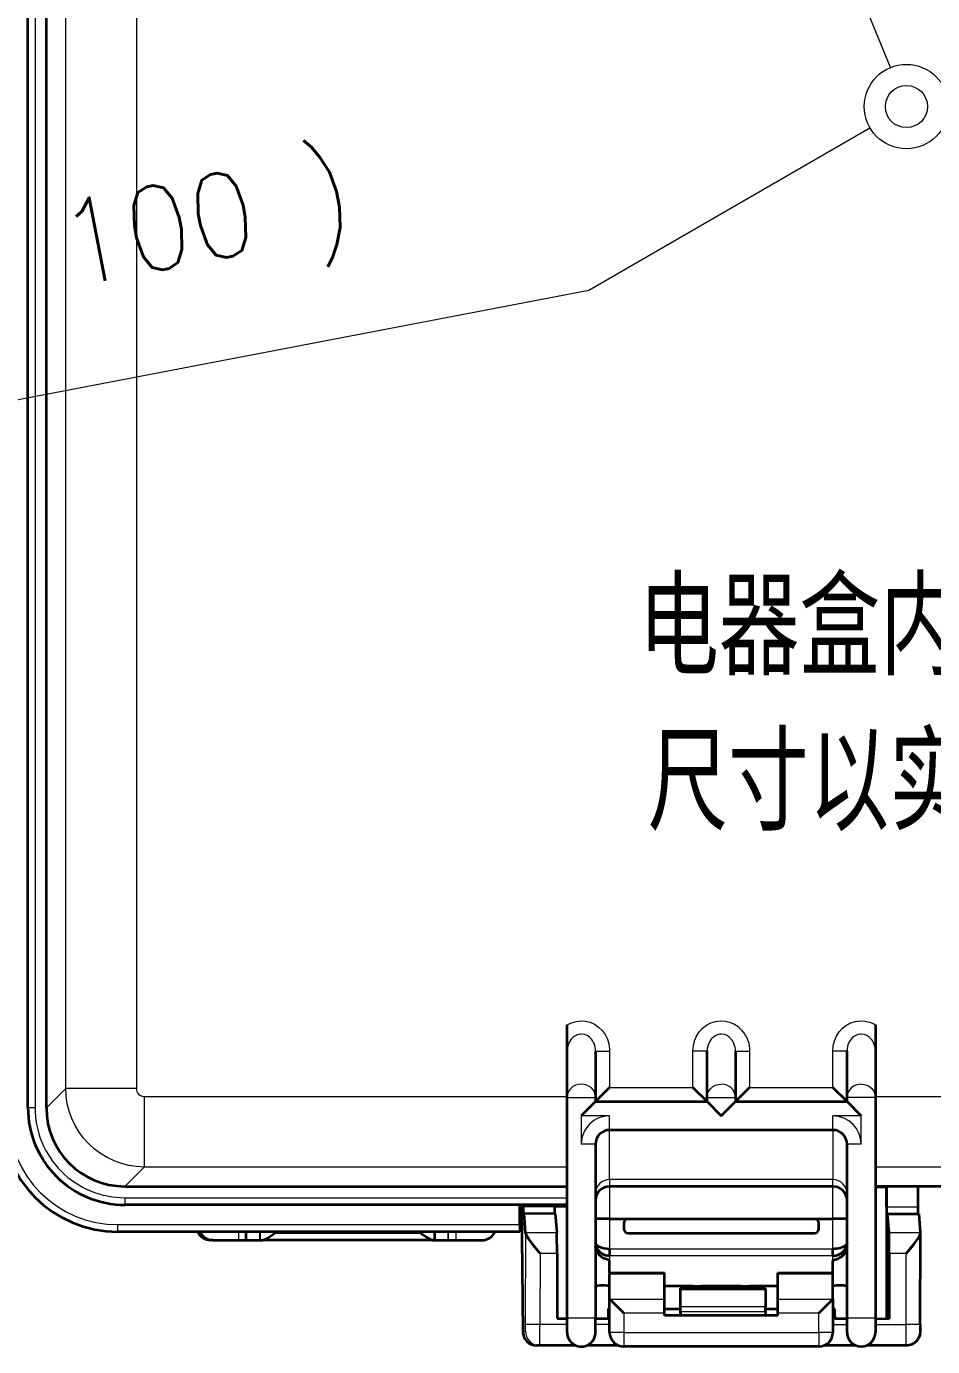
# Model space of a CAD drawing. Header units: inches. Extents: x 47316 to 59086, y 3141 to 11743.
# Drawn here: x 53624 to 53677.7, y 9667.1 to 9745.3 of the extents above; entities that cross this region are included whole.
import ezdxf

# ---------------------------------------------------------------- set-up
doc = ezdxf.new("R2010")
doc.units = ezdxf.units.IN
doc.header["$MEASUREMENT"] = 0
doc.styles.add('MtX_FangSong_GB2312', font='')
doc.styles.get("Standard").update_dxf_attribs({"font": ''})
doc.styles.get('MtX_FangSong_GB2312').set_extended_font_data('FangSong_GB2312')
doc.styles.get('Standard').set_extended_font_data('SimSun')
doc.linetypes.add('_VH_UNTAPED', pattern='A,0.0001,[17,VeSys.shx,S=0.1,R=0,X=0,Y=0],-0.4', length=0.4001)

# ---------------------------------------------------------------- blocks, each defined once
blk = doc.blocks.new('3835D1078AAB')
at = {"lineweight": 35}
for p, q in [((4.024, 146.497), (5.981, 146.496)), ((6.496, 146.496), (8.08, 146.496)), ((8.339, 146.545), (17.964, 146.545)), ((18.23, 146.492), (19.796, 146.492)), ((20.332, 146.492), (22.118, 146.491)), ((22.117, 146.491), (22.259, 146.491)), ((22.118, 146.491), (22.259, 146.491)), ((3.319, 145.447), (3.318, 140.966)), ((3.32, 145.447), (3.318, 140.966)), ((4.522, 145.527), (4.522, 145.521)), ((4.523, 145.527), (4.523, 145.521)), ((5.539, 145.145), (5.539, 145.845)), ((6.939, 145.85), (6.939, 145.145)), ((7.639, 144.183), (7.639, 145.845)), ((18.664, 145.845), (18.664, 144.183)), ((19.364, 145.85), (19.364, 145.145)), ((20.764, 145.845), (20.764, 145.145)), ((23.014, 139.628), (22.959, 145.798)), ((23.014, 139.628), (22.959, 145.798)), ((5.539, 145.166), (4.851, 145.167)), ((4.851, 141.953), (4.852, 145.167)), ((5.539, 145.166), (4.852, 145.167)), ((4.995, 138.657), (4.997, 145.167)), ((5.539, 134.242), (5.539, 145.145)), ((7.546, 145.166), (6.939, 145.166)), ((7.546, 145.166), (6.939, 145.166)), ((6.939, 145.145), (6.939, 136.552)), ((7.546, 145.026), (7.546, 145.166)), ((7.546, 145.026), (7.546, 145.166)), ((7.645, 144.196), (8.339, 144.89)), ((10.351, 145.005), (10.351, 144.89)), ((10.351, 145.005), (15.951, 145.005)), ((10.351, 144.89), (10.351, 144.196)), ((10.959, 145.005), (10.958, 144.833)), ((15.158, 144.832), (15.158, 145.005)), ((15.951, 145.005), (15.951, 144.89)), ((15.951, 144.89), (15.951, 144.196)), ((17.964, 144.89), (18.657, 144.196)), ((19.364, 145.162), (18.664, 145.162)), ((19.364, 145.162), (18.664, 145.162)), ((18.716, 145.162), (18.716, 144.672)), ((19.364, 136.552), (19.364, 145.145)), ((21.265, 145.162), (20.764, 145.162)), ((21.265, 145.162), (20.764, 145.162)), ((20.764, 145.145), (20.764, 134.242)), ((21.264, 141.948), (21.265, 145.162)), ((21.264, 141.948), (21.265, 145.162)), ((7.639, 144.676), (7.55, 144.676)), ((7.639, 144.676), (7.55, 144.676)), ((7.639, 144.183), (7.639, 142.969)), ((10.962, 144.675), (10.351, 144.675)), ((10.962, 144.675), (10.351, 144.675)), ((10.351, 144.196), (10.351, 142.969)), ((10.97, 143.747), (10.959, 144.57)), ((10.97, 143.747), (10.96, 144.57)), ((15.159, 144.569), (15.169, 143.746)), ((15.16, 144.569), (15.17, 143.746)), ((15.951, 144.673), (15.162, 144.673)), ((15.951, 144.673), (15.162, 144.673)), ((15.179, 143.658), (15.179, 144.673)), ((15.951, 144.196), (15.951, 142.969)), ((18.664, 144.672), (18.715, 144.672)), ((18.664, 144.672), (18.716, 144.672)), ((18.664, 144.183), (18.664, 142.969)), ((10.351, 143.565), (11.751, 143.565)), ((15.172, 143.658), (10.972, 143.66)), ((15.172, 143.658), (10.973, 143.66)), ((11.751, 143.565), (11.751, 143.659)), ((11.751, 143.562), (11.751, 143.565)), ((11.961, 143.562), (11.751, 143.562)), ((12.171, 143.562), (11.961, 143.562)), ((12.171, 143.659), (12.171, 143.565)), ((12.171, 143.565), (14.131, 143.565)), ((12.171, 143.565), (12.171, 143.562)), ((14.131, 143.565), (14.131, 143.659)), ((14.131, 143.562), (14.131, 143.565)), ((14.341, 143.562), (14.131, 143.562)), ((14.551, 143.562), (14.341, 143.562)), ((14.551, 143.659), (14.551, 143.565)), ((14.551, 143.565), (15.951, 143.565)), ((14.551, 143.565), (14.551, 143.562)), ((15.172, 143.658), (15.178, 143.658)), ((15.172, 143.658), (15.179, 143.658)), ((7.639, 142.969), (7.639, 142.905)), ((7.639, 142.905), (7.639, 142.305)), ((10.351, 142.905), (7.639, 142.905)), ((10.351, 142.969), (10.351, 142.905)), ((15.951, 142.969), (15.951, 142.905)), ((18.664, 142.905), (15.951, 142.905)), ((18.664, 142.905), (18.664, 142.969)), ((18.664, 142.905), (18.664, 142.305)), ((7.49, 142.24), (7.546, 142.258)), ((7.546, 142.258), (7.599, 142.276)), ((7.639, 142.056), (7.639, 141.711)), ((18.664, 141.711), (18.664, 142.056)), ((3.318, 140.966), (3.318, 140.964)), ((3.318, 140.966), (3.318, 140.964)), ((3.396, 139.987), (3.32, 140.913)), ((3.397, 139.987), (3.321, 140.913)), ((4.86, 140.913), (4.936, 139.987)), ((6.939, 141.415), (6.939, 141.432)), ((17.754, 140.945), (8.549, 140.945)), ((19.363, 141.432), (19.364, 141.415)), ((21.35, 139.982), (21.274, 140.908)), ((21.35, 139.982), (21.274, 140.908)), ((22.814, 140.907), (22.89, 139.981)), ((23.109, 140.525), (23.109, 140.875)), ((23.109, 140.875), (42.954, 140.875)), ((26.264, 141.292), (24.97, 141.293)), ((26.618, 141.292), (26.264, 141.292)), ((26.653, 141.292), (26.618, 141.292)), ((26.654, 141.292), (26.618, 141.292)), ((27.299, 141.292), (26.654, 141.292)), ((27.388, 141.292), (27.298, 141.292)), ((27.298, 141.292), (27.298, 140.875)), ((27.299, 141.292), (27.298, 140.875)), ((27.388, 141.292), (27.299, 141.292)), ((27.388, 141.292), (35.81, 141.289)), ((35.907, 141.289), (35.81, 141.289)), ((35.908, 141.289), (35.81, 141.289)), ((35.963, 141.289), (35.907, 141.289)), ((35.963, 141.289), (35.908, 141.289)), ((36.628, 141.289), (35.963, 141.289)), ((36.973, 141.289), (36.627, 141.289)), ((36.627, 140.875), (36.627, 141.289)), ((36.974, 141.289), (36.628, 141.289)), ((36.628, 140.875), (36.628, 141.289)), ((38.269, 141.289), (36.974, 141.289)), ((38.268, 141.289), (38.374, 141.289)), ((38.269, 141.289), (38.375, 141.289)), ((6.939, 140.245), (7.639, 140.245)), ((18.664, 140.245), (7.639, 140.245)), ((8.339, 140.735), (8.339, 140.455)), ((17.964, 140.455), (17.964, 140.735)), ((18.664, 140.245), (19.364, 140.245)), ((23.109, 140.525), (23.109, 139.545)), ((4.936, 139.987), (3.396, 139.987)), ((4.936, 139.987), (3.397, 139.987)), ((3.442, 138.635), (3.443, 139.637)), ((3.443, 138.635), (3.443, 139.637)), ((4.936, 139.987), (4.979, 139.987)), ((4.936, 139.987), (4.979, 139.987)), ((4.983, 139.637), (4.983, 138.657)), ((20.764, 139.628), (21.397, 139.628)), ((20.764, 139.545), (42.604, 139.545)), ((21.35, 139.982), (22.89, 139.981)), ((21.35, 139.982), (22.89, 139.981)), ((21.397, 139.545), (21.397, 139.632)), ((21.397, 139.545), (21.397, 139.632)), ((22.89, 139.981), (22.933, 139.981)), ((22.89, 139.981), (22.933, 139.981)), ((22.937, 139.631), (22.937, 139.545)), ((-22.181, 138.635), (5.539, 138.635)), ((5.539, 138.656), (4.983, 138.657)), ((7.639, 138.635), (18.664, 138.635)), ((42.604, 138.635), (20.764, 138.635)), ((42.604, 138.635), (42.615, 138.635)), ((7.639, 135.852), (18.664, 135.852)), ((6.939, 134.452), (6.239, 135.152)), ((13.151, 135.152), (12.451, 134.452)), ((13.851, 134.452), (13.151, 135.152)), ((19.364, 134.452), (20.064, 135.152)), ((7.639, 133.752), (6.939, 134.452)), ((6.939, 134.452), (6.939, 134.242)), ((12.451, 134.452), (6.939, 134.452)), ((11.751, 133.752), (12.451, 134.452)), ((12.451, 134.242), (12.451, 134.452)), ((14.551, 133.752), (13.851, 134.452)), ((19.364, 134.452), (13.851, 134.452)), ((13.851, 134.452), (13.851, 134.242)), ((18.664, 133.752), (19.364, 134.452)), ((19.364, 134.242), (19.364, 134.452)), ((46.489, 134.761), (46.489, 134.75)), ((46.489, 134.75), (46.489, 6.125)), ((47.399, 134.75), (47.399, 6.125)), ((5.539, 131.951), (5.539, 134.242)), ((6.939, 134.242), (6.939, 131.951)), ((12.451, 131.951), (12.451, 134.242)), ((13.851, 134.242), (13.851, 131.951)), ((19.364, 131.951), (19.364, 134.242)), ((20.764, 134.242), (20.764, 131.951)), ((5.539, 131.667), (5.539, 131.951)), ((20.764, 131.951), (20.764, 131.786)), ((20.764, 131.786), (20.764, 131.667)), ((5.539, 131.51), (5.539, 131.668)), ((5.539, 131.364), (5.539, 131.51)), ((5.539, 131.005), (5.539, 131.364)), ((20.764, 131.668), (20.764, 131.364)), ((20.764, 131.364), (20.764, 130.661)), ((5.539, 130.661), (5.539, 131.005))]:
    blk.add_line(p, q, dxfattribs=at)
at = {"lineweight": 13}
for p, q in [((8.339, 145.845), (8.339, 146.545)), ((17.964, 145.845), (17.964, 146.545)), ((3.319, 145.447), (4.011, 145.447)), ((3.32, 145.447), (4.012, 145.447)), ((4.012, 145.447), (4.011, 141.953)), ((5.539, 145.446), (4.012, 145.447)), ((4.522, 145.527), (4.522, 145.518)), ((4.523, 145.527), (4.523, 145.518)), ((7.639, 145.446), (6.939, 145.446)), ((7.639, 145.845), (8.339, 145.845)), ((8.339, 145.845), (8.339, 144.89)), ((17.964, 145.845), (8.339, 145.845)), ((17.964, 144.89), (17.964, 145.845)), ((17.964, 145.845), (18.664, 145.845)), ((19.364, 145.442), (18.664, 145.442)), ((22.106, 145.441), (20.764, 145.442)), ((22.104, 141.948), (22.106, 145.441)), ((22.813, 145.441), (22.106, 145.441)), ((22.813, 145.441), (22.812, 140.958)), ((22.959, 145.791), (22.817, 145.791)), ((23.014, 139.628), (22.959, 145.791)), ((23.014, 139.628), (22.959, 145.791)), ((5.539, 145.145), (6.239, 145.145)), ((6.239, 145.145), (6.939, 145.145)), ((7.546, 145.026), (7.639, 145.026)), ((8.339, 144.89), (10.351, 144.89)), ((10.958, 144.833), (15.158, 144.832)), ((15.951, 144.89), (17.964, 144.89)), ((19.364, 145.145), (20.064, 145.145)), ((20.064, 145.145), (20.764, 145.145)), ((10.351, 144.196), (7.645, 144.196)), ((15.16, 144.569), (10.96, 144.57)), ((18.657, 144.196), (15.951, 144.196)), ((10.97, 143.747), (15.17, 143.746)), ((7.639, 142.969), (10.351, 142.969)), ((15.951, 142.969), (18.664, 142.969)), ((7.639, 142.305), (7.639, 142.056)), ((18.664, 142.056), (18.664, 142.305)), ((4.011, 141.953), (4.851, 141.953)), ((7.639, 142.056), (18.664, 142.056)), ((7.639, 141.711), (7.639, 140.245)), ((18.664, 141.711), (7.639, 141.711)), ((18.664, 140.245), (18.664, 141.711)), ((21.264, 141.948), (22.104, 141.948)), ((4.86, 140.913), (3.321, 140.913)), ((22.814, 140.907), (21.274, 140.908)), ((26.264, 140.875), (26.264, 141.292)), ((26.618, 141.292), (26.618, 140.875)), ((26.654, 140.875), (26.654, 141.292)), ((27.991, 140.942), (27.991, 140.875)), ((35.2, 140.939), (27.991, 140.942)), ((35.2, 140.875), (35.2, 140.939)), ((35.908, 141.289), (35.908, 140.875)), ((35.963, 140.875), (35.963, 141.289)), ((36.974, 141.289), (36.974, 140.875)), ((42.954, 140.875), (42.954, 140.525)), ((7.639, 140.245), (7.639, 138.635)), ((18.664, 138.635), (18.664, 140.245)), ((42.954, 140.525), (23.109, 140.525)), ((4.983, 139.637), (3.443, 139.637)), ((22.937, 139.631), (21.397, 139.632)), ((42.604, 139.195), (42.604, 139.545)), ((42.604, 139.195), (20.764, 139.195)), ((7.639, 138.635), (7.639, 138.299)), ((7.639, 135.852), (7.639, 138.299)), ((7.639, 138.299), (18.664, 138.299)), ((18.664, 138.299), (18.664, 138.635)), ((18.664, 138.299), (18.664, 135.852)), ((42.615, 138.635), (41.659, 137.679)), ((-37.582, 137.679), (5.539, 137.679)), ((20.764, 137.679), (41.659, 137.679)), ((41.659, 134.189), (41.659, 137.679)), ((6.239, 136.552), (6.239, 135.152)), ((6.239, 136.552), (6.939, 136.552)), ((19.364, 136.552), (20.064, 136.552)), ((20.064, 135.152), (20.064, 136.552)), ((7.639, 135.852), (7.639, 135.152)), ((18.664, 135.852), (18.664, 135.152)), ((6.239, 135.152), (7.639, 135.152)), ((18.664, 135.152), (20.064, 135.152)), ((45.533, 133.806), (46.489, 134.761)), ((47.049, 6.125), (47.049, 134.75)), ((47.049, 134.75), (47.399, 134.75)), ((5.539, 134.189), (-37.582, 134.189)), ((5.539, 134.242), (6.239, 134.242)), ((6.239, 134.242), (6.939, 134.242)), ((11.751, 133.752), (7.639, 133.752)), ((7.639, 133.752), (7.639, 131.951)), ((11.751, 131.951), (11.751, 133.752)), ((13.151, 134.242), (12.451, 134.242)), ((13.851, 134.242), (13.151, 134.242)), ((18.664, 133.752), (14.551, 133.752)), ((14.551, 133.752), (14.551, 131.951)), ((18.664, 131.951), (18.664, 133.752)), ((20.064, 134.242), (19.364, 134.242)), ((20.764, 134.242), (20.064, 134.242)), ((41.659, 134.189), (20.764, 134.189)), ((42.043, 7.069), (42.043, 133.806)), ((42.043, 133.806), (45.533, 133.806)), ((45.533, 133.806), (45.533, 7.069)), ((6.939, 131.951), (7.639, 131.951)), ((12.451, 131.951), (11.751, 131.951)), ((13.851, 131.951), (14.551, 131.951)), ((19.364, 131.951), (18.664, 131.951))]:
    blk.add_line(p, q, dxfattribs=at)
at = {"lineweight": 35}
for points in [[(3.319, 145.447), (3.322, 145.792), (3.348, 145.983), (3.404, 146.124), (3.492, 146.253), (3.608, 146.36), (3.742, 146.438), (3.931, 146.491), (4.023, 146.497)], [(3.32, 145.447), (3.322, 145.792), (3.349, 145.983), (3.405, 146.124), (3.493, 146.253), (3.608, 146.36), (3.743, 146.438), (3.932, 146.491), (4.024, 146.497)], [(7.599, 142.276), (7.626, 142.289), (7.634, 142.295), (7.638, 142.301), (7.639, 142.305)], [(18.664, 142.305), (18.664, 142.3), (18.671, 142.292), (18.685, 142.284), (18.73, 142.266), (18.829, 142.234), (18.94, 142.189), (19.055, 142.124), (19.188, 142.013), (19.285, 141.883), (19.344, 141.741), (19.364, 141.595)], [(4.01, 141.953), (3.65, 141.506), (3.48, 141.278), (3.407, 141.17), (3.332, 141.029), (3.318, 140.972)], [(4.011, 141.953), (3.647, 141.501), (3.443, 141.224), (3.365, 141.099), (3.321, 140.993), (3.318, 140.966)], [(4.85, 141.953), (4.857, 140.974), (4.86, 140.913)], [(4.851, 141.953), (4.858, 140.974), (4.86, 140.913)], [(7.639, 142.056), (7.49, 142.041), (7.348, 141.998), (7.22, 141.929), (7.113, 141.838), (7.028, 141.729), (6.97, 141.606), (6.947, 141.512), (6.939, 141.415)], [(7.136, 141.621), (7.061, 141.582), (6.998, 141.534), (6.954, 141.477), (6.94, 141.432)], [(19.364, 141.415), (19.349, 141.547), (19.305, 141.672), (19.233, 141.787), (19.136, 141.888), (19.017, 141.968), (18.883, 142.023), (18.775, 142.047), (18.664, 142.056)], [(19.166, 141.621), (19.066, 141.657), (18.955, 141.683), (18.811, 141.704), (18.664, 141.711)], [(19.363, 141.432), (19.34, 141.49), (19.294, 141.542), (19.232, 141.587)], [(22.812, 140.958), (22.808, 140.983), (22.785, 141.044), (22.746, 141.115), (22.638, 141.275), (22.504, 141.452), (22.206, 141.824), (22.104, 141.948)], [(27.991, 140.942), (27.725, 141.127), (27.56, 141.229), (27.482, 141.268), (27.417, 141.289), (27.388, 141.292)], [(35.81, 141.289), (35.746, 141.277), (35.698, 141.258), (35.596, 141.205), (35.405, 141.082), (35.2, 140.939)]]:
    blk.add_lwpolyline(points, dxfattribs=at)
at = {"lineweight": 13}
for points in [[(41.659, 137.679), (42.039, 137.658), (42.414, 137.599), (42.782, 137.504), (43.139, 137.374), (43.481, 137.211), (43.806, 137.016), (44.11, 136.791), (44.391, 136.538)], [(44.391, 136.538), (44.646, 136.256), (44.871, 135.95), (45.066, 135.625), (45.229, 135.281), (45.359, 134.925), (45.453, 134.558), (45.512, 134.184), (45.533, 133.806)], [(6.239, 133.584), (6.093, 133.599), (5.953, 133.641), (5.825, 133.711), (5.704, 133.817), (5.613, 133.947), (5.558, 134.09), (5.539, 134.242)], [(13.851, 134.242), (13.832, 134.088), (13.774, 133.942), (13.682, 133.813), (13.561, 133.709), (13.434, 133.64), (13.296, 133.598), (13.151, 133.584)], [(20.064, 133.584), (20.209, 133.599), (20.349, 133.641), (20.477, 133.711), (20.598, 133.817), (20.689, 133.947), (20.745, 134.09), (20.764, 134.242)], [(7.639, 131.951), (7.618, 131.697), (7.557, 131.45), (7.456, 131.216), (7.323, 131.009), (7.158, 130.828), (6.965, 130.678), (6.756, 130.567), (6.532, 130.494), (6.298, 130.463), (6.062, 130.473), (5.833, 130.525), (5.615, 130.617), (5.539, 130.661)], [(6.734, 131.363), (6.826, 131.499), (6.892, 131.654), (6.93, 131.82), (6.939, 131.951)], [(14.551, 131.951), (14.531, 131.697), (14.469, 131.45), (14.369, 131.216), (14.236, 131.009), (14.071, 130.828), (13.878, 130.678), (13.669, 130.567), (13.444, 130.494), (13.21, 130.463), (12.975, 130.473), (12.745, 130.525), (12.528, 130.617), (12.324, 130.749), (12.146, 130.915), (11.997, 131.107), (11.878, 131.331), (11.797, 131.572), (11.756, 131.822), (11.751, 131.951)], [(13.646, 131.363), (13.738, 131.499), (13.804, 131.654), (13.842, 131.82), (13.851, 131.951)], [(20.764, 130.661), (20.552, 130.555), (20.326, 130.488), (20.092, 130.462), (19.856, 130.478), (19.628, 130.535), (19.413, 130.632), (19.212, 130.769), (19.037, 130.939), (18.892, 131.135), (18.778, 131.362), (18.702, 131.604), (18.666, 131.856), (18.664, 131.951)], [(20.559, 131.363), (20.651, 131.499), (20.717, 131.654), (20.755, 131.82), (20.764, 131.951)], [(5.744, 131.363), (5.842, 131.267), (5.954, 131.192), (6.077, 131.143), (6.239, 131.119)], [(12.656, 131.363), (12.754, 131.267), (12.866, 131.192), (12.989, 131.143), (13.151, 131.119)], [(19.569, 131.363), (19.666, 131.267), (19.779, 131.192), (19.902, 131.143), (20.064, 131.119)]]:
    blk.add_lwpolyline(points, dxfattribs=at)
at = {"lineweight": 35}
for centre, radius, start, end in [((6.239, 145.845), 0.7, 0.00001, 180), ((8.339, 145.845), 0.7, 90, 180), ((17.964, 145.845), 0.7, 359.99999, 90), ((20.064, 145.845), 0.7, 359.99999, 180), ((22.259, 145.791), 0.7, 0.51307, 89.98253), ((7.657, 144.182), 0.0185, 130.37431, 175.73534), ((18.645, 144.182), 0.0185, 4.25595, 49.63607), ((12.168, 143.732), 1.199, 179.30618, 183.47157), ((12.169, 143.732), 1.199, 179.30615, 183.47162), ((7.783, 141.309), 0.976, 107.47479, 126.72559), ((7.515, 141.592), 0.576, 152.74076, 179.7901), ((7.618, 141.535), 0.695, 126.97922, 152.4406), ((7.519, 140.707), 0.991, 105.85748, 112.7343), ((7.631, 140.223), 1.488, 89.70292, 104.91744), ((18.969, 141.156), 0.505, 58.70028, 67.04224), ((8.549, 140.735), 0.21, 90, 180), ((17.754, 140.735), 0.21, 0.00001, 90), ((38.268, 140.589), 0.7, 24.14984, 89.98154), ((42.954, 135.1), 5.775, 0.00001, 90), ((8.549, 140.455), 0.21, 180, 270), ((17.754, 140.455), 0.21, 270, 359.99999), ((42.604, 134.75), 4.795, 359.99999, 90), ((7.639, 139.335), 0.7, 180, 269.99933), ((18.664, 139.335), 0.7, 270.00239, 359.99999), ((42.604, 134.75), 3.885, 0.1677, 89.8325), ((7.639, 136.552), 0.7, 180, 270), ((18.664, 136.552), 0.7, 270, 0.00001)]:
    blk.add_arc(centre, radius, start, end, dxfattribs=at)
at = {"lineweight": 13}
for centre, radius, start, end in [((22.117, 145.791), 0.7, 359.98044, 89.98045), ((42.954, 135.1), 5.425, 0.00001, 90), ((42.604, 134.75), 4.445, 359.99999, 90), ((7.639, 136.552), 1.4, 180, 270), ((18.664, 136.552), 1.4, 270, 0.00001), ((41.66, 133.806), 0.383, 359.92385, 90.07676), ((6.51, 131.952), 0.971, 180.05687, 202.14123), ((13.419, 131.952), 0.968, 180.02477, 202.16708), ((20.332, 131.952), 0.968, 180.02596, 202.16795), ((6.388, 131.899), 0.839, 201.8954, 219.73235), ((6.234, 131.725), 0.606, 270.47227, 295.97169), ((6.191, 131.816), 0.707, 295.83424, 320.12188), ((13.304, 131.901), 0.842, 201.91592, 219.69774), ((13.147, 131.724), 0.605, 270.43968, 295.98041), ((13.103, 131.817), 0.707, 295.84346, 320.11423), ((20.217, 131.901), 0.843, 201.91558, 219.6857), ((20.059, 131.723), 0.603, 270.41031, 296.00009), ((20.014, 131.818), 0.709, 295.86139, 320.08199)]:
    blk.add_arc(centre, radius, start, end, dxfattribs=at)
for centre, major_axis, ratio, start_param, end_param in [((4.023, 145.447), (0, -1.05), 0.01124, 3.141593, 4.712388), ((22.117, 145.441), (0, 1.05), 0.01124, 0, 1.570796), ((22.259, 145.791), (0, 0.7), 0.999937, 4.712456, 6.283252), ((22.817, 145.441), (0, -0.35), 0.01124, 3.141593, 4.712388), ((22.259, 145.791), (0.7, 0.006), 0.633887, 6.268653, 6.283259), ((7.639, 138.998), (0.7, 0), 0.999214, 3.141593, 4.712389), ((18.664, 138.998), (0.7, 0), 0.999214, 4.712389, 6.283185), ((6.239, 134.242), (-0.7, 0), 0.939793, 1.570796, 3.141593), ((13.151, 134.242), (-0.7, 0), 0.939793, 0, 1.570796), ((20.064, 134.242), (0.7, 0), 0.939793, 3.141593, 4.712389)]:
    blk.add_ellipse(centre, major_axis=major_axis, ratio=ratio, start_param=start_param, end_param=end_param, dxfattribs=at)
at = {"lineweight": 35}
for centre, major_axis, ratio, start_param, end_param in [((7.55, 145.026), (0, 0.35), 0.011239, 1.570796, 3.141593), ((7.55, 145.026), (0, 0.35), 0.01124, 1.570796, 3.141593), ((10.962, 144.833), (0, 0.35), 0.011239, 1.570796, 2.420621), ((10.962, 144.833), (0, 0.35), 0.01124, 1.570796, 2.420621), ((15.162, 145.023), (0, 0.35), 0.01124, 1.62298, 3.141593), ((15.162, 144.832), (0, -0.35), 0.01124, 4.712388, 5.562213), ((7.289, 143.583), (-0.35, 0), 0.170648, 0, 3.141593), ((15.172, 144.008), (0, -0.35), 0.011239, 5.562213, 6.283185), ((15.172, 144.008), (0, -0.35), 0.01124, 5.562213, 6.283185), ((19.014, 143.583), (0.35, 0), 0.170648, 3.141593, 6.283185), ((21.276, 141.948), (0, 1.05), 0.011239, 1.570796, 3.006064), ((21.276, 141.948), (0, 1.05), 0.01124, 1.570796, 3.006064), ((3.322, 141.954), (0, 1.05), 0.011239, 2.801755, 3.006064), ((3.322, 141.954), (0, 1.05), 0.01124, 2.801755, 3.006064), ((22.816, 141.948), (0, -1.05), 0.01124, 5.943348, 6.147657), ((24.969, 140.593), (0, 0.7), 0.999937, 0.000059, 1.155951), ((24.969, 140.593), (0, 0.7), 0.999937, 0.000067, 1.155965), ((38.374, 140.589), (0, -0.7), 0.999937, 1.99275, 3.141652), ((38.375, 140.589), (0, -0.7), 0.999937, 1.992759, 3.141659), ((3.439, 139.637), (0, -0.35), 0.011239, 1.570796, 3.141593), ((3.439, 139.637), (0, -0.35), 0.01124, 1.570796, 3.141593), ((4.979, 139.637), (0, 0.35), 0.01124, 4.712388, 6.283185), ((21.393, 139.632), (0, -0.35), 0.011239, 1.570796, 3.141593), ((21.393, 139.632), (0, -0.35), 0.01124, 1.570796, 3.141593), ((22.933, 139.631), (0, 0.35), 0.01124, 4.712388, 6.283185)]:
    blk.add_ellipse(centre, major_axis=major_axis, ratio=ratio, start_param=start_param, end_param=end_param, dxfattribs=at)

msp = doc.modelspace()

# ---------------------------------------------------------------- linework, layer by layer
at = {"color": 0, "linetype": '_VH_UNTAPED', "lineweight": 15, "ltscale": 5}
msp.add_line((53675.188, 9742.864), (53657.534, 9785.941), dxfattribs=at)
msp.add_lwpolyline([(53612.337, 9721.053), (53657.32, 9729.665), (53673.972, 9739.299)], dxfattribs=at)
at = {"color": 0, "linetype": 'Continuous', "lineweight": 15}
for radius in [2.5, 1.25]:
    msp.add_circle((53676.136, 9740.551), radius, dxfattribs=at)

# ---------------------------------------------------------------- block references
at = {"color": 0, "lineweight": 15, "xscale": 1.200000000000728, "yscale": 1.200000000000728, "zscale": 1.200000000000728, "rotation": 180}
msp.add_blockref('3835D1078AAB', (53680.942, 9842.935), dxfattribs=at)

# ---------------------------------------------------------------- texts
at = {"color": 0, "lineweight": 15, "style": 'MtX_FangSong_GB2312', "width": 0.7}
for s, p in [('电器盒内部线束', (53660.246, 9707.404)), ('尺寸以实际制作为准', (53660.794, 9698.206))]:
    msp.add_text(s, height=5, dxfattribs=at).set_placement(p)
at = {"color": 7, "linetype": '_VH_UNTAPED', "lineweight": 18, "ltscale": 5, "insert": (53619.931, 9733.658), "char_height": 5, "width": 27.85714, "attachment_point": 1, "rotation": 10.83864}
msp.add_mtext('\\Fromans.shx;\\W0.9000000000;\\T1.0000000000;\\o\\l( 100 )', dxfattribs=at)

doc.saveas('drawing.dxf')
